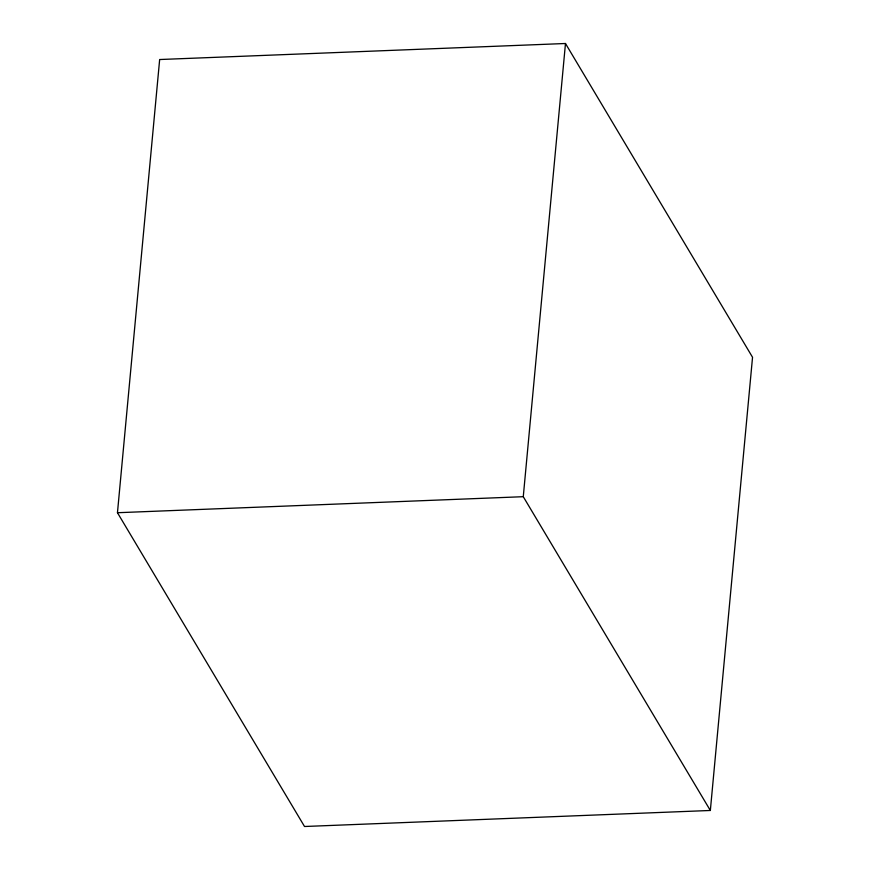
<?xml version="1.0" encoding="UTF-8"?>
<svg xmlns="http://www.w3.org/2000/svg" width="870" height="870" viewBox="0 0 870 870"><rect width="100%" height="100%" fill="white"/><g stroke="black" fill="none" stroke-linecap="round" stroke-linejoin="round"><path stroke-width="1.3" d="M117.461 512.724L159.656 59.53L565.478 43.5L752.539 357.276L710.344 810.47L304.522 826.5L117.461 512.724L523.272 496.694L710.344 810.47M523.272 496.694L565.478 43.5"/></g></svg>
